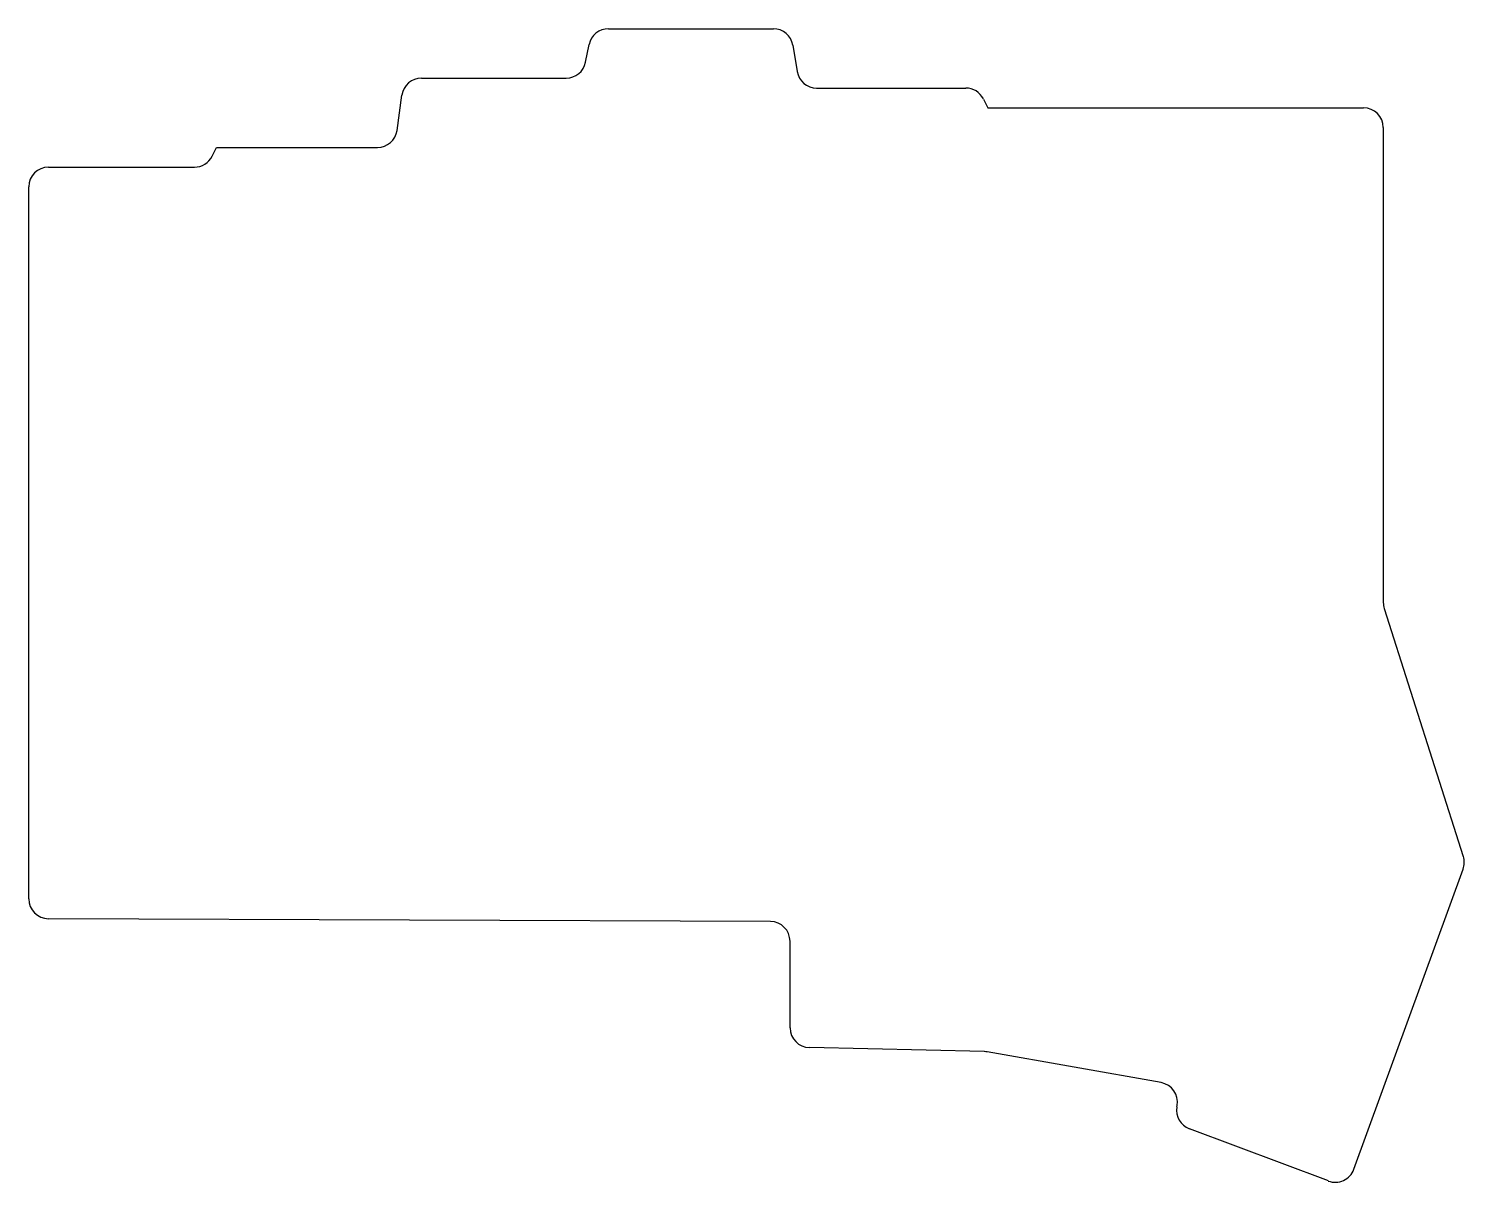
# Model space of a CAD drawing. Header units: millimetres. Extents: x 90 to 235, y -186 to -70.
import ezdxf

# ---------------------------------------------------------------- set-up
doc = ezdxf.new("R2010")
doc.units = ezdxf.units.MM

msp = doc.modelspace()

# ---------------------------------------------------------------- linework, layer by layer
for p, q in [((148.64, -69.5), (165.31, -69.5)), ((146.32, -72.89), (146.68, -71.11)), ((167.28, -71.17), (167.72, -73.83)), ((129.73, -74.5), (144.36, -74.5)), ((127.25, -79.78), (127.75, -76.22)), ((169.69, -75.5), (184.76, -75.5)), ((186.55, -76.61), (187, -77.5)), ((187, -77.5), (225, -77.5)), ((227, -79.5), (227, -127.54)), ((108.55, -82.39), (109, -81.5)), ((109, -81.5), (125.27, -81.5)), ((92, -83.5), (106.76, -83.5)), ((90, -157.51), (90, -85.5)), ((227.09, -128.15), (235.09, -153.22)), ((224.02, -184.86), (235.07, -154.51)), ((165.01, -159.8), (91.99, -159.51)), ((167, -170.55), (167, -161.8)), ((186.65, -172.96), (168.95, -172.55)), ((204.52, -176.09), (186.95, -172.99)), ((206.12, -178.54), (206.15, -178.41)), ((221.44, -186.04), (207.39, -180.76))]:
    msp.add_line(p, q)
for centre, start, end in [((148.64, -71.5), 90, 168.6901), ((165.31, -71.5), 9.4623, 90), ((144.36, -72.5), 270, 348.6901), ((169.69, -73.5), 189.4623, 270), ((129.73, -76.5), 90, 171.8699), ((184.76, -77.5), 26.5651, 90), ((225, -79.5), 0, 90), ((125.27, -79.5), 270, 351.8699), ((106.76, -81.5), 270, 333.4349), ((92, -85.5), 90, 180), ((229, -127.54), 180, 197.6957), ((233.19, -153.82), 340, 17.6957), ((92, -157.51), 180, 269.7693), ((165, -161.8), 0, 89.7693), ((169, -170.55), 180, 268.6591), ((186.6, -174.96), 80, 88.6591), ((204.18, -178.06), 350, 80), ((208.09, -178.89), 170, 249.3993), ((222.14, -184.17), 249.3993, 340)]:
    msp.add_arc(centre, 2, start, end)

doc.saveas('drawing.dxf')
